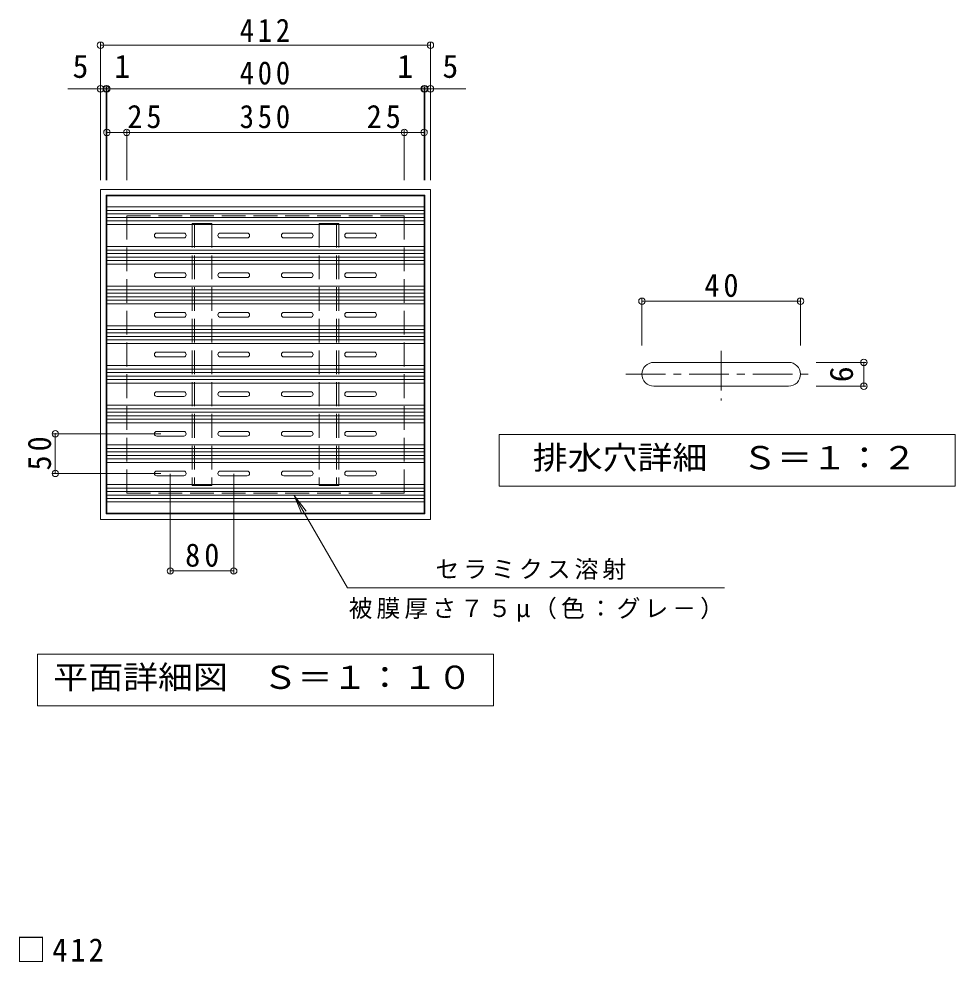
# Model space of a CAD drawing. Units: millimetres, scale not verified, with parts at other scales. Extents: x -1102 to 1894, y -1350 to 1262.
# Drawn here: x -1078 to 103, y 73 to 1262 of the extents above; entities that cross this region are included whole.
import ezdxf
from ezdxf.enums import TextEntityAlignment as Align

# ---------------------------------------------------------------- set-up
doc = ezdxf.new("R2010")
doc.units = ezdxf.units.MM
doc.header["$LTSCALE"] = 10
doc.header["$PDMODE"] = 32
doc.header["$PDSIZE"] = 8
doc.linetypes.add('CHAIN1', pattern=[8, 5, -1, 1, -1])
doc.linetypes.add('DASHED3', pattern=[4, 3, -1])
for name, color, linetype, lineweight in [('C-0', 3, 'Continuous', 13), ('C-1', 2, 'Continuous', 13), ('C-2', 3, 'Continuous', 13), ('C-3', 7, 'Continuous', 13), ('C-4', 7, 'Continuous', 13), ('C-5', 7, 'Continuous', 13), ('C-A', 3, 'Continuous', 13), ('C-B', 6, 'DASHED3', 13), ('D-4', 7, 'Continuous', 13)]:
    doc.layers.add(name, color=color, linetype=linetype, lineweight=lineweight)
doc.styles.add('ＭＳ ゴシック', font='')
doc.styles.get('ＭＳ ゴシック').set_extended_font_data('MS Gothic')

msp = doc.modelspace()

# ---------------------------------------------------------------- linework, layer by layer
at = {"layer": 'C-0', "color": 7}
for p, q in [((-292.32, 850.27), (-292.32, 909.3)), ((-292.32, 906.3), (-92.32, 906.3)), ((-92.32, 850.27), (-92.32, 909.3)), ((-9.48, 829.08), (-72.43, 829.08)), ((-12.48, 799.08), (-12.48, 829.08)), ((-72.43, 799.08), (-9.48, 799.08))]:
    msp.add_line(p, q, dxfattribs=at)
at = {"layer": 'C-0', "linetype": 'CHAIN1'}
for p, q in [((-192.32, 843.66), (-192.32, 781.02)), ((-312.63, 814.08), (-79.02, 814.08))]:
    msp.add_line(p, q, dxfattribs=at)
at = {"layer": 'C-0'}
for p, q in [((-107.32, 829.08), (-277.32, 829.08)), ((-277.32, 799.08), (-107.32, 799.08))]:
    msp.add_line(p, q, dxfattribs=at)
for centre, start, end in [((-277.32, 814.08), 89.99997, 179.99881), ((-107.32, 814.08), 1.16566, 89.99944), ((-277.32, 814.08), 179.9994, 270), ((-107.32, 814.08), 270, 0.00124)]:
    msp.add_arc(centre, 15, start, end, dxfattribs=at)
at = {"layer": 'C-1'}
for p, q in [((-558.96, 1047.08), (-974.96, 1047.08)), ((-974.96, 631.08), (-974.96, 1047.08)), ((-558.96, 1047.08), (-558.96, 631.08)), ((-565.96, 1040.08), (-967.96, 1040.08)), ((-967.96, 638.08), (-967.96, 1040.08)), ((-565.96, 1040.08), (-565.96, 638.08)), ((-974.96, 631.08), (-558.96, 631.08)), ((-967.96, 638.08), (-565.96, 638.08))]:
    msp.add_line(p, q, dxfattribs=at)
at = {"layer": 'C-1', "linetype": 'DASHED3'}
msp.add_lwpolyline([(-591.96, 664.08), (-941.96, 664.08), (-941.96, 1014.08), (-591.96, 1014.08)], close=True, dxfattribs=at)
at = {"layer": 'C-2'}
for p, q in [((-966.96, 639.08), (-966.96, 1039.08)), ((-566.96, 1039.08), (-966.96, 1039.08)), ((-566.96, 1039.08), (-566.96, 639.08)), ((-966.96, 639.08), (-566.96, 639.08))]:
    msp.add_line(p, q, dxfattribs=at)
at = {"layer": 'C-3'}
for p, q in [((-730.71, 661.16), (-715.49, 641.32)), ((-730.71, 661.16), (-721.14, 638.06)), ((-663.66, 545.03), (-730.71, 661.16)), ((-663.66, 545.03), (-188.25, 545.03))]:
    msp.add_line(p, q, dxfattribs=at)
at = {"layer": 'C-4'}
for p, q in [((-974.96, 1059.08), (-974.96, 1232.08)), ((-974.96, 1229.08), (-558.96, 1229.08)), ((-558.96, 1059.08), (-558.96, 1232.08)), ((-1016.28, 1174.08), (-514.21, 1174.08)), ((-967.96, 1059.08), (-967.96, 1177.08)), ((-966.96, 1059.08), (-966.96, 1177.08)), ((-566.96, 1059.08), (-566.96, 1177.08)), ((-565.96, 1059.08), (-565.96, 1177.08)), ((-966.96, 1119.08), (-566.96, 1119.08)), ((-941.96, 1059.08), (-941.96, 1122.08)), ((-591.96, 1059.08), (-591.96, 1122.08)), ((-898.78, 739.08), (-1034.96, 739.08)), ((-1031.96, 739.08), (-1031.96, 689.08)), ((-898.78, 689.08), (-1034.96, 689.08)), ((-886.96, 688.7), (-886.96, 563.08)), ((-806.96, 688.7), (-806.96, 563.08)), ((-886.96, 566.08), (-806.96, 566.08))]:
    msp.add_line(p, q, dxfattribs=at)
for p in [(-974.96, 1229.08), (-558.96, 1229.08), (-974.96, 1174.08), (-967.96, 1174.08), (-966.96, 1174.08), (-566.96, 1174.08), (-565.96, 1174.08), (-558.96, 1174.08), (-966.96, 1119.08), (-941.96, 1119.08), (-591.96, 1119.08), (-566.96, 1119.08), (-292.32, 906.3), (-92.32, 906.3), (-12.48, 829.08), (-12.48, 799.08), (-1031.96, 739.08), (-1031.96, 689.08), (-886.96, 566.08), (-806.96, 566.08)]:
    msp.add_point(p, dxfattribs=at)
at = {"layer": 'C-5'}
for p, q in [((-1054.46, 461.08), (-479.46, 461.08)), ((-1054.46, 396.08), (-1054.46, 461.08))]:
    msp.add_line(p, q, dxfattribs=at)
msp.add_lwpolyline([(-472.41, 673.04), (-472.41, 738.04), (102.59, 738.04), (102.59, 673.04)], close=True, dxfattribs=at)
msp.add_lwpolyline([(-479.46, 461.08), (-479.46, 396.08), (-1054.46, 396.08)], dxfattribs=at)
at = {"layer": 'C-A'}
for p, q in [((-966.96, 1025.08), (-566.96, 1025.08)), ((-966.96, 1020.68), (-566.96, 1020.68)), ((-966.96, 1016.28), (-566.96, 1016.28)), ((-966.96, 1011.88), (-566.96, 1011.88)), ((-966.96, 1007.48), (-566.96, 1007.48)), ((-966.96, 1003.08), (-566.96, 1003.08)), ((-903.96, 992.08), (-869.96, 992.08)), ((-823.96, 992.08), (-789.96, 992.08)), ((-743.96, 992.08), (-709.96, 992.08)), ((-663.96, 992.08), (-629.96, 992.08)), ((-903.96, 986.08), (-869.96, 986.08)), ((-823.96, 986.08), (-789.96, 986.08)), ((-743.96, 986.08), (-709.96, 986.08)), ((-663.96, 986.08), (-629.96, 986.08)), ((-966.96, 975.08), (-566.96, 975.08)), ((-966.96, 970.68), (-566.96, 970.68)), ((-966.96, 966.28), (-566.96, 966.28)), ((-966.96, 961.88), (-566.96, 961.88)), ((-966.96, 957.48), (-566.96, 957.48)), ((-966.96, 953.08), (-566.96, 953.08)), ((-903.96, 942.08), (-869.96, 942.08)), ((-823.96, 942.08), (-789.96, 942.08)), ((-743.96, 942.08), (-709.96, 942.08)), ((-663.96, 942.08), (-629.96, 942.08)), ((-903.96, 936.08), (-869.96, 936.08)), ((-823.96, 936.08), (-789.96, 936.08)), ((-743.96, 936.08), (-709.96, 936.08)), ((-663.96, 936.08), (-629.96, 936.08)), ((-966.96, 925.08), (-566.96, 925.08)), ((-966.96, 920.68), (-566.96, 920.68)), ((-966.96, 916.28), (-566.96, 916.28)), ((-966.96, 911.88), (-566.96, 911.88)), ((-966.96, 907.48), (-566.96, 907.48)), ((-966.96, 903.08), (-566.96, 903.08)), ((-903.96, 892.08), (-869.96, 892.08)), ((-823.96, 892.08), (-789.96, 892.08)), ((-743.96, 892.08), (-709.96, 892.08)), ((-663.96, 892.08), (-629.96, 892.08)), ((-903.96, 886.08), (-869.96, 886.08)), ((-823.96, 886.08), (-789.96, 886.08)), ((-743.96, 886.08), (-709.96, 886.08)), ((-663.96, 886.08), (-629.96, 886.08)), ((-966.96, 875.08), (-566.96, 875.08)), ((-966.96, 870.68), (-566.96, 870.68)), ((-966.96, 866.28), (-566.96, 866.28)), ((-966.96, 861.88), (-566.96, 861.88)), ((-966.96, 857.48), (-566.96, 857.48)), ((-966.96, 853.08), (-566.96, 853.08)), ((-903.96, 842.08), (-869.96, 842.08)), ((-903.96, 836.08), (-869.96, 836.08)), ((-823.96, 842.08), (-789.96, 842.08)), ((-823.96, 836.08), (-789.96, 836.08)), ((-743.96, 842.08), (-709.96, 842.08)), ((-743.96, 836.08), (-709.96, 836.08)), ((-663.96, 842.08), (-629.96, 842.08)), ((-663.96, 836.08), (-629.96, 836.08)), ((-966.96, 825.08), (-566.96, 825.08)), ((-966.96, 820.68), (-566.96, 820.68)), ((-966.96, 816.28), (-566.96, 816.28)), ((-966.96, 811.88), (-566.96, 811.88)), ((-966.96, 807.48), (-566.96, 807.48)), ((-966.96, 803.08), (-566.96, 803.08)), ((-903.96, 792.08), (-869.96, 792.08)), ((-903.96, 786.08), (-869.96, 786.08)), ((-823.96, 792.08), (-789.96, 792.08)), ((-823.96, 786.08), (-789.96, 786.08)), ((-743.96, 792.08), (-709.96, 792.08)), ((-743.96, 786.08), (-709.96, 786.08)), ((-663.96, 792.08), (-629.96, 792.08)), ((-663.96, 786.08), (-629.96, 786.08)), ((-966.96, 775.08), (-566.96, 775.08)), ((-966.96, 770.68), (-566.96, 770.68)), ((-966.96, 766.28), (-566.96, 766.28)), ((-966.96, 761.88), (-566.96, 761.88)), ((-966.96, 757.48), (-566.96, 757.48)), ((-966.96, 753.08), (-566.96, 753.08)), ((-903.96, 742.08), (-869.96, 742.08)), ((-823.96, 742.08), (-789.96, 742.08)), ((-743.96, 742.08), (-709.96, 742.08)), ((-663.96, 742.08), (-629.96, 742.08)), ((-903.96, 736.08), (-869.96, 736.08)), ((-823.96, 736.08), (-789.96, 736.08)), ((-743.96, 736.08), (-709.96, 736.08)), ((-663.96, 736.08), (-629.96, 736.08)), ((-966.96, 725.08), (-566.96, 725.08)), ((-966.96, 720.68), (-566.96, 720.68)), ((-966.96, 716.28), (-566.96, 716.28)), ((-966.96, 711.88), (-566.96, 711.88)), ((-966.96, 707.48), (-566.96, 707.48)), ((-966.96, 703.08), (-566.96, 703.08)), ((-903.96, 692.08), (-869.96, 692.08)), ((-823.96, 692.08), (-789.96, 692.08)), ((-743.96, 692.08), (-709.96, 692.08)), ((-663.96, 692.08), (-629.96, 692.08)), ((-903.96, 686.08), (-869.96, 686.08)), ((-823.96, 686.08), (-789.96, 686.08)), ((-743.96, 686.08), (-709.96, 686.08)), ((-663.96, 686.08), (-629.96, 686.08)), ((-966.96, 675.08), (-566.96, 675.08)), ((-966.96, 670.68), (-566.96, 670.68)), ((-966.96, 666.28), (-566.96, 666.28)), ((-966.96, 661.88), (-566.96, 661.88)), ((-966.96, 657.48), (-566.96, 657.48)), ((-966.96, 653.08), (-566.96, 653.08))]:
    msp.add_line(p, q, dxfattribs=at)
for centre, start, end in [((-903.96, 989.08), 90, 270), ((-869.96, 989.08), 270, 90), ((-823.96, 989.08), 90, 270), ((-789.96, 989.08), 270, 90), ((-743.96, 989.08), 90, 270), ((-709.96, 989.08), 270, 90), ((-663.96, 989.08), 90, 270), ((-629.96, 989.08), 270, 90), ((-903.96, 939.08), 90, 270), ((-869.96, 939.08), 270, 90), ((-823.96, 939.08), 90, 270), ((-789.96, 939.08), 270, 90), ((-743.96, 939.08), 90, 270), ((-709.96, 939.08), 270, 90), ((-663.96, 939.08), 90, 270), ((-629.96, 939.08), 270, 90), ((-903.96, 889.08), 90, 270), ((-869.96, 889.08), 270, 90), ((-823.96, 889.08), 90, 270), ((-789.96, 889.08), 270, 90), ((-743.96, 889.08), 90, 270), ((-709.96, 889.08), 270, 90), ((-663.96, 889.08), 90, 270), ((-629.96, 889.08), 270, 90), ((-903.96, 839.08), 90, 270), ((-869.96, 839.08), 270, 90), ((-823.96, 839.08), 90, 270), ((-789.96, 839.08), 270, 90), ((-743.96, 839.08), 90, 270), ((-709.96, 839.08), 270, 90), ((-663.96, 839.08), 90, 270), ((-629.96, 839.08), 270, 90), ((-903.96, 789.08), 90, 270), ((-869.96, 789.08), 270, 90), ((-823.96, 789.08), 90, 270), ((-789.96, 789.08), 270, 90), ((-743.96, 789.08), 90, 270), ((-709.96, 789.08), 270, 90), ((-663.96, 789.08), 90, 270), ((-629.96, 789.08), 270, 90), ((-903.96, 739.08), 90, 270), ((-869.96, 739.08), 270, 90), ((-823.96, 739.08), 90, 270), ((-789.96, 739.08), 270, 90), ((-743.96, 739.08), 90, 270), ((-709.96, 739.08), 270, 90), ((-663.96, 739.08), 90, 270), ((-629.96, 739.08), 270, 90), ((-903.96, 689.08), 90, 270), ((-869.96, 689.08), 270, 90), ((-823.96, 689.08), 90, 270), ((-789.96, 689.08), 270, 90), ((-743.96, 689.08), 90, 270), ((-709.96, 689.08), 270, 90), ((-663.96, 689.08), 90, 270), ((-629.96, 689.08), 270, 90)]:
    msp.add_arc(centre, 3, start, end, dxfattribs=at)
at = {"layer": 'C-B'}
for p, q in [((-859.46, 1004.08), (-859.46, 674.08)), ((-856.46, 1004.08), (-856.46, 674.08)), ((-699.46, 1004.08), (-699.46, 674.08)), ((-677.46, 1004.08), (-677.46, 674.08)), ((-859.46, 674.08), (-834.46, 674.08)), ((-699.46, 674.08), (-674.46, 674.08))]:
    msp.add_line(p, q, dxfattribs=at)
for points in [[(-859.46, 1004.08), (-834.46, 1004.08), (-834.46, 674.08)], [(-699.46, 1004.08), (-674.46, 1004.08), (-674.46, 674.08)]]:
    msp.add_lwpolyline(points, dxfattribs=at)

# ---------------------------------------------------------------- texts
at = {"layer": 'C-0', "color": 2, "style": 'ＭＳ ゴシック'}
msp.add_text('6', height=29.33, rotation=90, dxfattribs=at).set_placement((-17.48, 804.08), align=Align.BOTTOM_LEFT)
at = {"layer": 'C-0', "color": 2, "insert": (-213.57, 911.3), "char_height": 29.33, "attachment_point": 7, "style": 'ＭＳ ゴシック'}
msp.add_mtext('\\T1.27;\\W0.95;40', dxfattribs=at)
at = {"layer": 'C-3', "char_height": 21.99, "attachment_point": 7, "style": 'ＭＳ ゴシック'}
for s, insert in [('\\T1.17;セラミクス溶射', (-552.62, 555.03)), ('\\T1.17;被膜厚さ７５μ（色：グレ－）', (-662.03, 502.06))]:
    msp.add_mtext(s, dxfattribs=dict(at, insert=insert))
at = {"layer": 'C-4', "color": 2, "style": 'ＭＳ ゴシック'}
for s, p in [('5', (-1010.2, 1179.08)), ('1', (-957.59, 1179.08)), ('1', (-600.87, 1179.08)), ('5', (-543.88, 1179.08))]:
    msp.add_text(s, height=29.33, dxfattribs=at).set_placement(p, align=Align.BOTTOM_LEFT)
at = {"layer": 'C-4', "color": 2, "char_height": 29.33, "attachment_point": 7, "style": 'ＭＳ ゴシック'}
for s, insert in [('\\T1.27;\\W0.9;412', (-799.46, 1233.27)), ('\\T1.27;\\W0.9;400', (-799.46, 1179.08)), ('\\T1.27;\\W0.95;25', (-941.09, 1124.08)), ('\\T1.27;\\W0.9;350', (-799.46, 1124.08)), ('\\T1.27;\\W0.95;25', (-639.34, 1124.08)), ('\\T1.27;\\W0.95;80', (-868.21, 571.08))]:
    msp.add_mtext(s, dxfattribs=dict(at, insert=insert))
at = {"layer": 'C-4', "color": 2, "insert": (-1036.96, 692.83), "char_height": 29.33, "attachment_point": 7, "rotation": 90, "style": 'ＭＳ ゴシック'}
msp.add_mtext('\\T1.27;\\W0.95;50', dxfattribs=at)
at = {"layer": 'C-5', "color": 2, "style": 'ＭＳ ゴシック', "width": 1.1}
for s, p in [('排水穴詳細\u3000Ｓ＝１：２', (-429.91, 685.54)), ('平面詳細図\u3000Ｓ＝１：１０', (-1034.46, 408.58))]:
    msp.add_text(s, height=29.33, dxfattribs=at).set_placement(p, align=Align.BOTTOM_LEFT)
at = {"layer": 'D-4', "color": 2, "insert": (-1081.69, 72.85), "char_height": 29.33, "attachment_point": 7, "style": 'ＭＳ ゴシック'}
msp.add_mtext('\\T1.21;\\W0.95;□412', dxfattribs=at)

doc.saveas('drawing.dxf')
